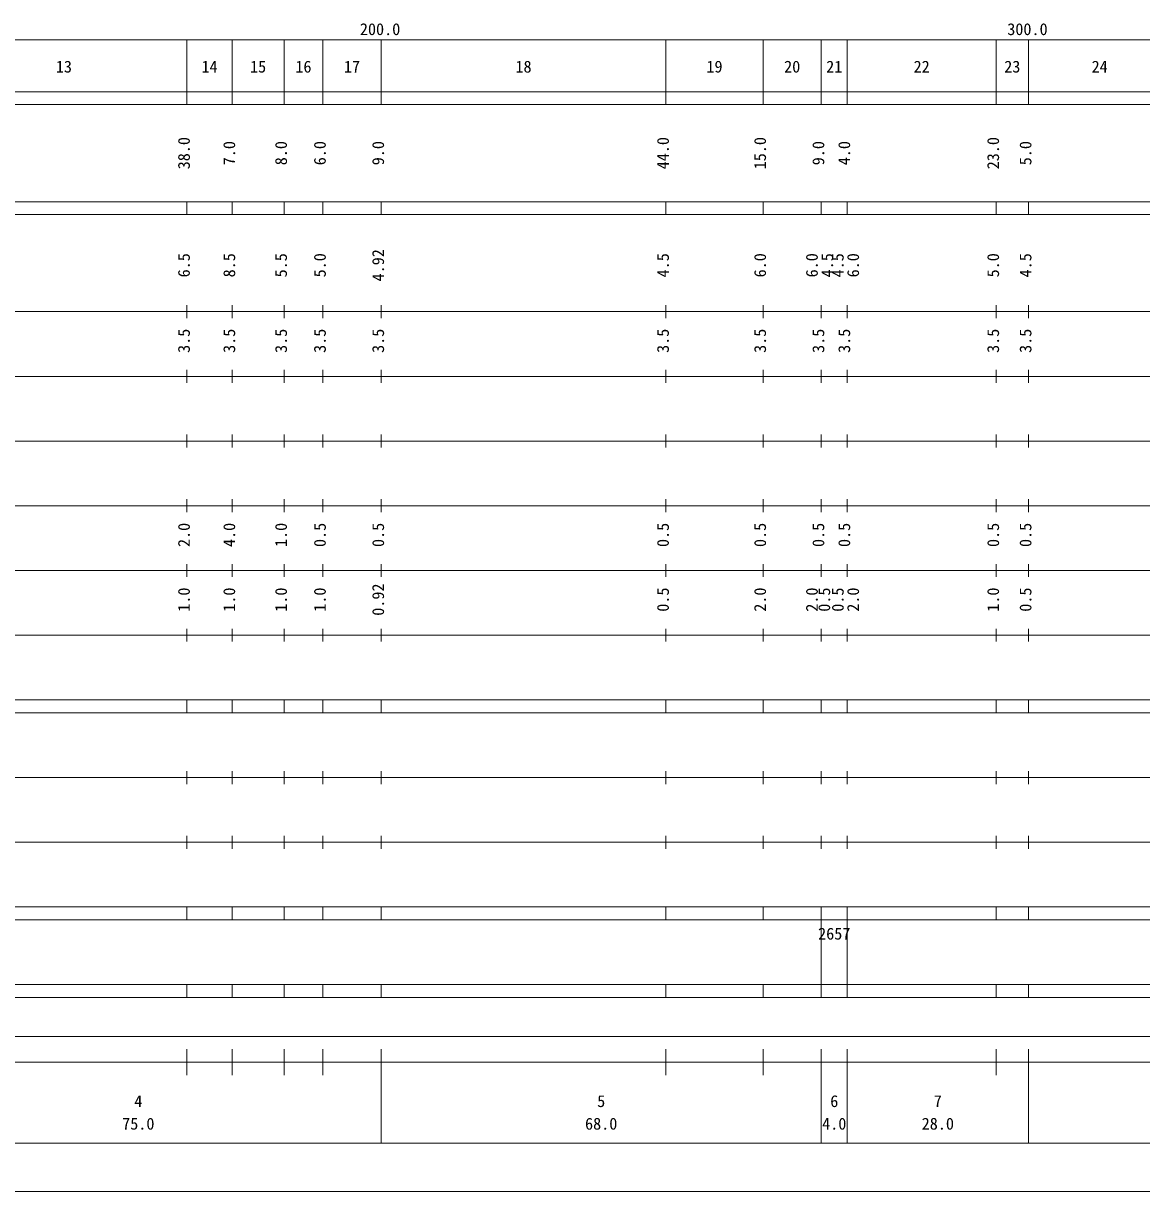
# Model space of a CAD drawing. Units: millimetres on the paper, enlarged 1000 times. Extents: x 49396 to 689396, y 4676 to 364676.
# Drawn here: x 222134 to 394872, y 4676 to 185233 of the extents above; entities that cross this region are included whole.
import ezdxf
from ezdxf.enums import TextEntityAlignment as Align

# ---------------------------------------------------------------- set-up
doc = ezdxf.new("R2010")
doc.units = ezdxf.units.MM
doc.header["$LTSCALE"] = 1000
doc.layers.add('S-SUV', color=7, linetype='Continuous', lineweight=13)
doc.styles.add('ＭＳ ゴシック', font='')
doc.styles.get('ＭＳ ゴシック').set_extended_font_data('MS Gothic')

msp = doc.modelspace()

# ---------------------------------------------------------------- linework, layer by layer
at = {"layer": 'S-SUV'}
for p, q in [((77396, 182676), (588396, 182676)), ((247396, 172676), (247396, 182676)), ((254396, 172676), (254396, 182676)), ((262396, 172676), (262396, 182676)), ((268396, 172676), (268396, 182676)), ((277396, 172676), (277396, 182676)), ((321396, 172676), (321396, 182676)), ((336396, 172676), (336396, 182676)), ((345396, 172676), (345396, 182676)), ((349396, 172676), (349396, 182676)), ((372396, 172676), (372396, 182676)), ((377396, 172676), (377396, 182676)), ((49396, 174676), (588396, 174676)), ((49396, 172676), (588396, 172676)), ((49396, 157676), (588396, 157676)), ((247396, 155676), (247396, 157676)), ((254396, 155676), (254396, 157676)), ((262396, 155676), (262396, 157676)), ((268396, 155676), (268396, 157676)), ((277396, 155676), (277396, 157676)), ((321396, 155676), (321396, 157676)), ((336396, 155676), (336396, 157676)), ((345396, 155676), (345396, 157676)), ((349396, 155676), (349396, 157676)), ((372396, 155676), (372396, 157676)), ((377396, 155676), (377396, 157676)), ((49396, 155676), (588396, 155676)), ((247396, 139676), (247396, 141676)), ((254396, 139676), (254396, 141676)), ((262396, 139676), (262396, 141676)), ((268396, 139676), (268396, 141676)), ((277396, 139676), (277396, 141676)), ((321396, 139676), (321396, 141676)), ((336396, 139676), (336396, 141676)), ((345396, 139676), (345396, 141676)), ((349396, 139676), (349396, 141676)), ((372396, 139676), (372396, 141676)), ((377396, 139676), (377396, 141676)), ((49396, 140676), (588396, 140676)), ((55396, 130676), (588396, 130676)), ((247396, 129676), (247396, 131676)), ((254396, 129676), (254396, 131676)), ((262396, 129676), (262396, 131676)), ((268396, 129676), (268396, 131676)), ((277396, 129676), (277396, 131676)), ((321396, 129676), (321396, 131676)), ((336396, 129676), (336396, 131676)), ((345396, 129676), (345396, 131676)), ((349396, 129676), (349396, 131676)), ((372396, 129676), (372396, 131676)), ((377396, 129676), (377396, 131676)), ((247396, 119676), (247396, 121676)), ((254396, 119676), (254396, 121676)), ((262396, 119676), (262396, 121676)), ((268396, 119676), (268396, 121676)), ((277396, 119676), (277396, 121676)), ((321396, 119676), (321396, 121676)), ((336396, 119676), (336396, 121676)), ((345396, 119676), (345396, 121676)), ((349396, 119676), (349396, 121676)), ((372396, 119676), (372396, 121676)), ((377396, 119676), (377396, 121676)), ((61396, 120676), (588396, 120676)), ((55396, 110676), (588396, 110676)), ((247396, 109676), (247396, 111676)), ((254396, 109676), (254396, 111676)), ((262396, 109676), (262396, 111676)), ((268396, 109676), (268396, 111676)), ((277396, 109676), (277396, 111676)), ((321396, 109676), (321396, 111676)), ((336396, 109676), (336396, 111676)), ((345396, 109676), (345396, 111676)), ((349396, 109676), (349396, 111676)), ((372396, 109676), (372396, 111676)), ((377396, 109676), (377396, 111676)), ((247396, 99676), (247396, 101676)), ((254396, 99676), (254396, 101676)), ((262396, 99676), (262396, 101676)), ((268396, 99676), (268396, 101676)), ((277396, 99676), (277396, 101676)), ((321396, 99676), (321396, 101676)), ((336396, 99676), (336396, 101676)), ((345396, 99676), (345396, 101676)), ((349396, 99676), (349396, 101676)), ((372396, 99676), (372396, 101676)), ((377396, 99676), (377396, 101676)), ((61396, 100676), (588396, 100676)), ((55396, 90676), (588396, 90676)), ((247396, 89676), (247396, 91676)), ((254396, 89676), (254396, 91676)), ((262396, 89676), (262396, 91676)), ((268396, 89676), (268396, 91676)), ((277396, 89676), (277396, 91676)), ((321396, 89676), (321396, 91676)), ((336396, 89676), (336396, 91676)), ((345396, 89676), (345396, 91676)), ((349396, 89676), (349396, 91676)), ((372396, 89676), (372396, 91676)), ((377396, 89676), (377396, 91676)), ((49396, 80676), (588396, 80676)), ((247396, 78676), (247396, 80676)), ((254396, 78676), (254396, 80676)), ((262396, 78676), (262396, 80676)), ((268396, 78676), (268396, 80676)), ((277396, 78676), (277396, 80676)), ((321396, 78676), (321396, 80676)), ((336396, 78676), (336396, 80676)), ((345396, 78676), (345396, 80676)), ((349396, 78676), (349396, 80676)), ((372396, 78676), (372396, 80676)), ((377396, 78676), (377396, 80676)), ((49396, 78676), (588396, 78676)), ((58396, 68676), (588396, 68676)), ((247396, 67676), (247396, 69676)), ((254396, 67676), (254396, 69676)), ((262396, 67676), (262396, 69676)), ((268396, 67676), (268396, 69676)), ((277396, 67676), (277396, 69676)), ((321396, 67676), (321396, 69676)), ((336396, 67676), (336396, 69676)), ((345396, 67676), (345396, 69676)), ((349396, 67676), (349396, 69676)), ((372396, 67676), (372396, 69676)), ((377396, 67676), (377396, 69676)), ((247396, 57676), (247396, 59676)), ((254396, 57676), (254396, 59676)), ((262396, 57676), (262396, 59676)), ((268396, 57676), (268396, 59676)), ((277396, 57676), (277396, 59676)), ((321396, 57676), (321396, 59676)), ((336396, 57676), (336396, 59676)), ((345396, 57676), (345396, 59676)), ((349396, 57676), (349396, 59676)), ((372396, 57676), (372396, 59676)), ((377396, 57676), (377396, 59676)), ((49396, 58676), (588396, 58676)), ((49396, 48676), (588396, 48676)), ((247396, 46676), (247396, 48676)), ((254396, 46676), (254396, 48676)), ((262396, 46676), (262396, 48676)), ((268396, 46676), (268396, 48676)), ((277396, 46676), (277396, 48676)), ((321396, 46676), (321396, 48676)), ((336396, 46676), (336396, 48676)), ((345396, 46676), (345396, 48676)), ((349396, 46676), (349396, 48676)), ((372396, 46676), (372396, 48676)), ((377396, 46676), (377396, 48676)), ((49396, 46676), (588396, 46676)), ((345396, 36676), (345396, 46676)), ((349396, 36676), (349396, 46676)), ((49396, 36676), (588396, 36676)), ((247396, 34676), (247396, 36676)), ((254396, 34676), (254396, 36676)), ((262396, 34676), (262396, 36676)), ((268396, 34676), (268396, 36676)), ((277396, 34676), (277396, 36676)), ((321396, 34676), (321396, 36676)), ((336396, 34676), (336396, 36676)), ((345396, 34676), (345396, 36676)), ((349396, 34676), (349396, 36676)), ((372396, 34676), (372396, 36676)), ((377396, 34676), (377396, 36676)), ((49396, 34676), (588396, 34676)), ((80396, 28676), (574396, 28676)), ((247396, 22676), (247396, 26676)), ((254396, 22676), (254396, 26676)), ((262396, 22676), (262396, 26676)), ((268396, 22676), (268396, 26676)), ((277396, 12176), (277396, 26676)), ((321396, 22676), (321396, 26676)), ((336396, 22676), (336396, 26676)), ((345396, 12176), (345396, 26676)), ((349396, 12176), (349396, 26676)), ((372396, 22676), (372396, 26676)), ((377396, 12176), (377396, 26676)), ((49396, 24676), (588396, 24676)), ((77396, 12176), (588396, 12176)), ((49396, 4676), (689396, 4676))]:
    msp.add_line(p, q, dxfattribs=at)

# ---------------------------------------------------------------- texts
at = {"layer": 'S-SUV', "style": 'ＭＳ ゴシック'}
for s, p in [('200.0', (274116, 182870)), ('300.0', (374116, 182870)), ('13', (227146, 177081)), ('14', (249646, 177081)), ('15', (257146, 177081)), ('16', (264146, 177081)), ('17', (271646, 177081)), ('18', (298146, 177081)), ('19', (327646, 177081)), ('20', (339646, 177081)), ('21', (346146, 177081)), ('22', (359646, 177081)), ('23', (373646, 177081)), ('24', (387146, 177081)), ('2657', (344896, 43081)), ('4', (239271, 17199)), ('5', (310771, 17199)), ('6', (346771, 17199)), ('7', (362771, 17199)), ('75.0', (237396, 13709)), ('68.0', (308896, 13709)), ('4.0', (345521, 13709)), ('28.0', (360896, 13709))]:
    msp.add_text(s, height=1833, dxfattribs=at).set_placement(p, align=Align.BOTTOM_LEFT)
for s, p in [('38.0', (248396, 162676)), ('7.0', (255396, 163301)), ('8.0', (263396, 163301)), ('6.0', (269396, 163301)), ('9.0', (278396, 163301)), ('44.0', (322396, 162676)), ('15.0', (337396, 162676)), ('9.0', (346396, 163301)), ('4.0', (350396, 163301)), ('23.0', (373396, 162676)), ('5.0', (378396, 163301)), ('4.92', (278396, 145350)), ('6.5', (248396, 145975)), ('8.5', (255396, 145975)), ('5.5', (263396, 145975)), ('5.0', (269396, 145975)), ('4.5', (322396, 145975)), ('6.0', (337396, 145975)), ('6.0', (345396, 145975)), ('4.5', (347766, 145975)), ('4.5', (349396, 145975)), ('6.0', (351766, 145975)), ('5.0', (373396, 145975)), ('4.5', (378396, 145975)), ('3.5', (248396, 134301)), ('3.5', (255396, 134301)), ('3.5', (263396, 134301)), ('3.5', (269396, 134301)), ('3.5', (278396, 134301)), ('3.5', (322396, 134301)), ('3.5', (337396, 134301)), ('3.5', (346396, 134301)), ('3.5', (350396, 134301)), ('3.5', (373396, 134301)), ('3.5', (378396, 134301)), ('2.0', (248396, 104301)), ('4.0', (255396, 104301)), ('1.0', (263396, 104301)), ('0.5', (269396, 104301)), ('0.5', (278396, 104301)), ('0.5', (322396, 104301)), ('0.5', (337396, 104301)), ('0.5', (346396, 104301)), ('0.5', (350396, 104301)), ('0.5', (373396, 104301)), ('0.5', (378396, 104301)), ('1.0', (248396, 94301)), ('1.0', (255396, 94301)), ('1.0', (263396, 94301)), ('1.0', (269396, 94301)), ('0.92', (278396, 93676)), ('0.5', (322396, 94301)), ('2.0', (337396, 94301)), ('2.0', (345396, 94301)), ('0.5', (347311, 94301)), ('0.5', (349396, 94301)), ('2.0', (351766, 94301)), ('1.0', (373396, 94301)), ('0.5', (378396, 94301))]:
    msp.add_text(s, height=1833, rotation=90, dxfattribs=at).set_placement(p, align=Align.BOTTOM_LEFT)

doc.saveas('drawing.dxf')
